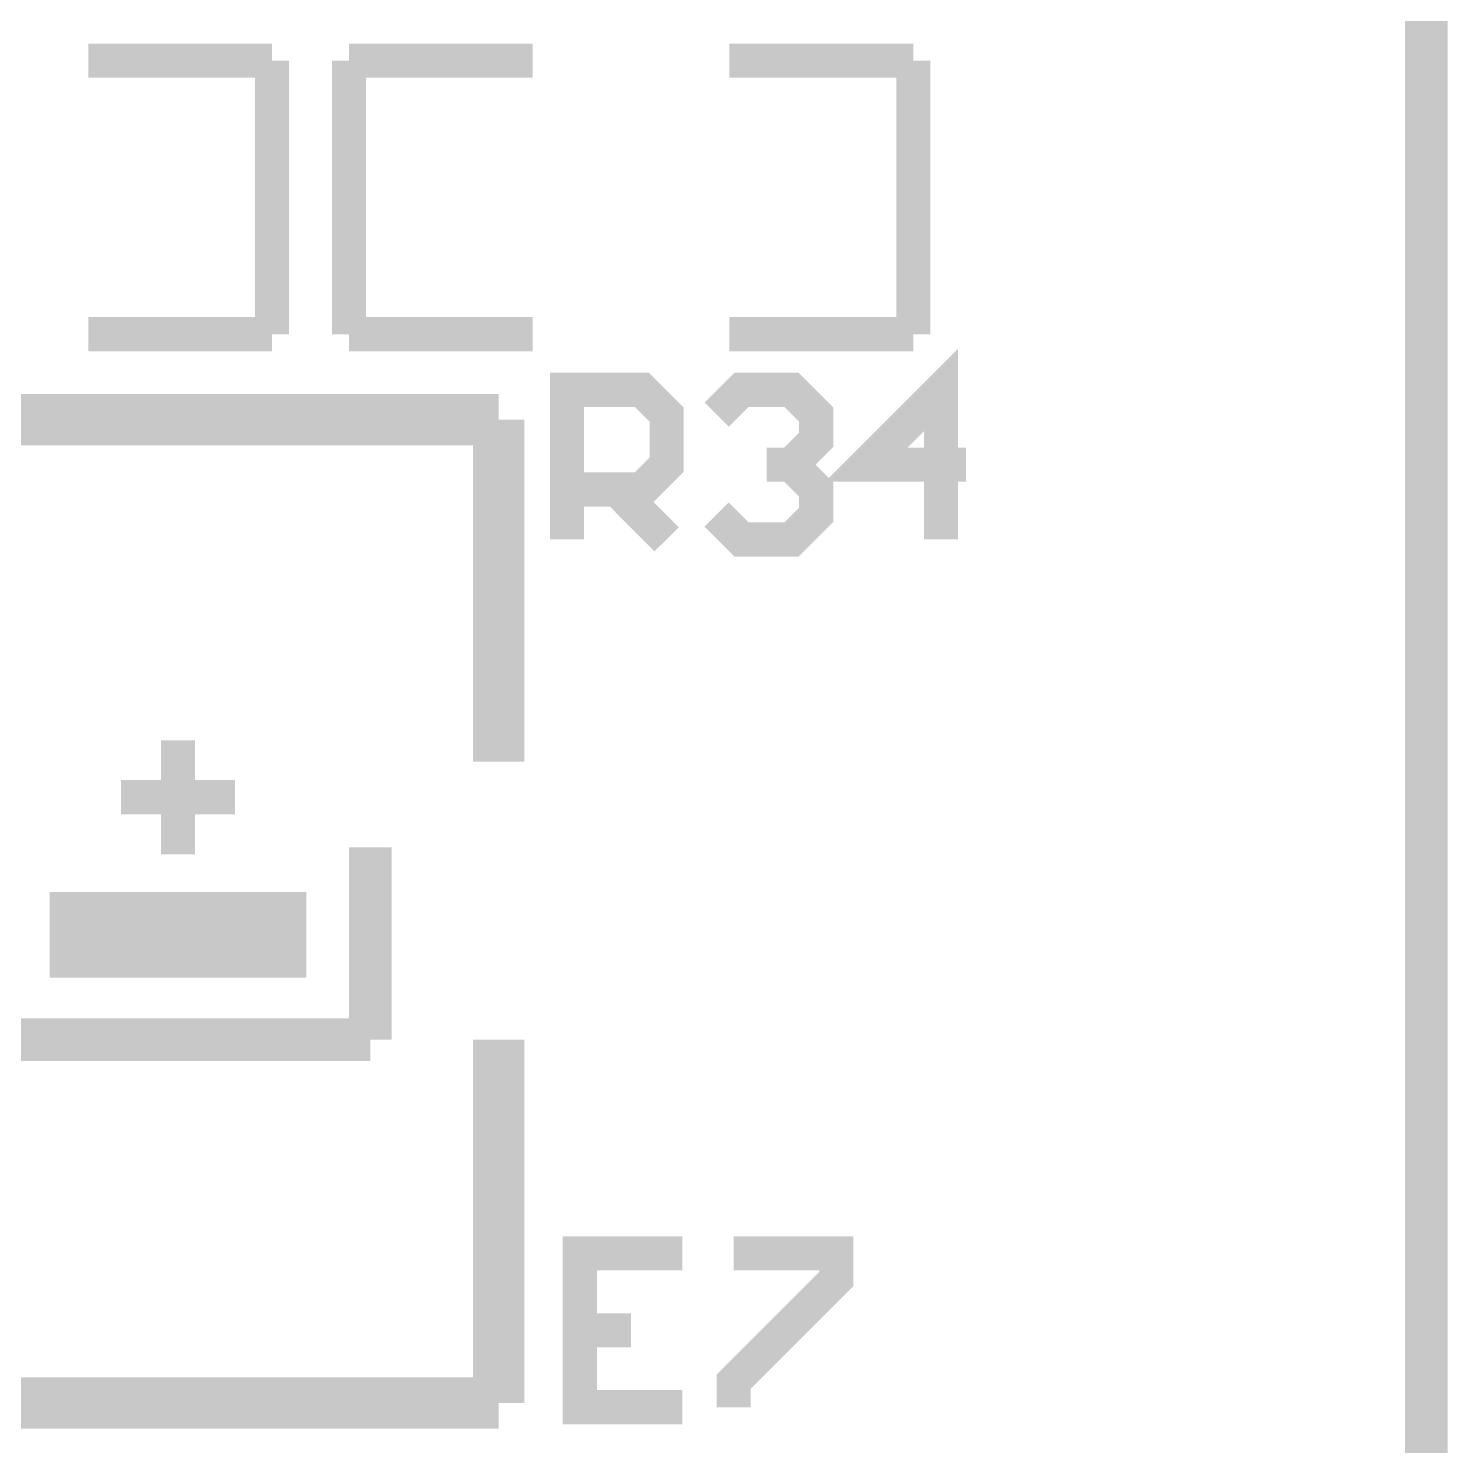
# Model space of a CAD drawing. Extents: x -0.81 to 1.58, y -0.19 to 3.
# Drawn here: x 0.493 to 0.825, y 2.418 to 2.7495 of the extents above; entities that cross this region are included whole.
import ezdxf

# ---------------------------------------------------------------- set-up
doc = ezdxf.new("R2010")
doc.units = 0
doc.layers.get('0').update_dxf_attribs({"linetype": 'CONTINUOUS'})
doc.layers.add('MIKROMEDIAFORPIC32_V110_GTO', color=11, linetype='CONTINUOUS')

# ---------------------------------------------------------------- blocks, each defined once
blk = doc.blocks.new('RECTANGLE_74')
blk.add_solid([(0.03, 0.01), (0.03, -0.01), (-0.03, 0.01), (-0.03, -0.01)])

msp = doc.modelspace()

# ---------------------------------------------------------------- linework, layer by layer
at = {"layer": 'MIKROMEDIAFORPIC32_V110_GTO'}
for points, const_width in [([(0.82, 2.385), (0.82, 2.87)], 0.01), ([(0.507, 2.742), (0.55, 2.742)], 0.008), ([(0.55, 2.742), (0.55, 2.678)], 0.008), ([(0.568, 2.742), (0.611, 2.742)], 0.008), ([(0.568, 2.678), (0.568, 2.742)], 0.008), ([(0.657, 2.742), (0.7, 2.742)], 0.008), ([(0.7, 2.678), (0.7, 2.742)], 0.008), ([(0.507, 2.678), (0.55, 2.678)], 0.008), ([(0.568, 2.678), (0.611, 2.678)], 0.008), ([(0.657, 2.678), (0.7, 2.678)], 0.008), ([(0.7065, 2.63), (0.7065, 2.665), (0.689, 2.6475), (0.7123, 2.6475)], 0.008), ([(0.619, 2.63), (0.619, 2.665), (0.6365, 2.665), (0.6423, 2.6592), (0.6423, 2.6475), (0.6365, 2.6417), (0.619, 2.6417)], 0.008), ([(0.654, 2.6592), (0.6598, 2.665), (0.6715, 2.665), (0.6773, 2.6592), (0.6773, 2.6533), (0.6715, 2.6475), (0.6657, 2.6475), (0.6715, 2.6475), (0.6773, 2.6417), (0.6773, 2.6358), (0.6715, 2.63), (0.6598, 2.63), (0.654, 2.6358)], 0.008), ([(0.453, 2.658), (0.603, 2.658)], 0.012), ([(0.603, 2.658), (0.603, 2.578)], 0.012), ([(0.6307, 2.6417), (0.6423, 2.63)], 0.008), ([(0.528, 2.583), (0.528, 2.5563)], 0.008), ([(0.5413, 2.5697), (0.5147, 2.5697)], 0.008), ([(0.573, 2.558), (0.573, 2.513)], 0.01), ([(0.483, 2.513), (0.573, 2.513)], 0.01), ([(0.603, 2.428), (0.603, 2.513)], 0.012), ([(0.646, 2.463), (0.622, 2.463), (0.622, 2.427), (0.646, 2.427)], 0.008), ([(0.658, 2.463), (0.682, 2.463), (0.682, 2.457), (0.658, 2.433), (0.658, 2.427)], 0.008), ([(0.622, 2.445), (0.634, 2.445)], 0.008), ([(0.453, 2.428), (0.603, 2.428)], 0.012)]:
    msp.add_lwpolyline(points, dxfattribs=dict(at, const_width=const_width))

# ---------------------------------------------------------------- block references
msp.add_blockref('RECTANGLE_74', (0.528, 2.5375), dxfattribs=at)

doc.saveas('drawing.dxf')
